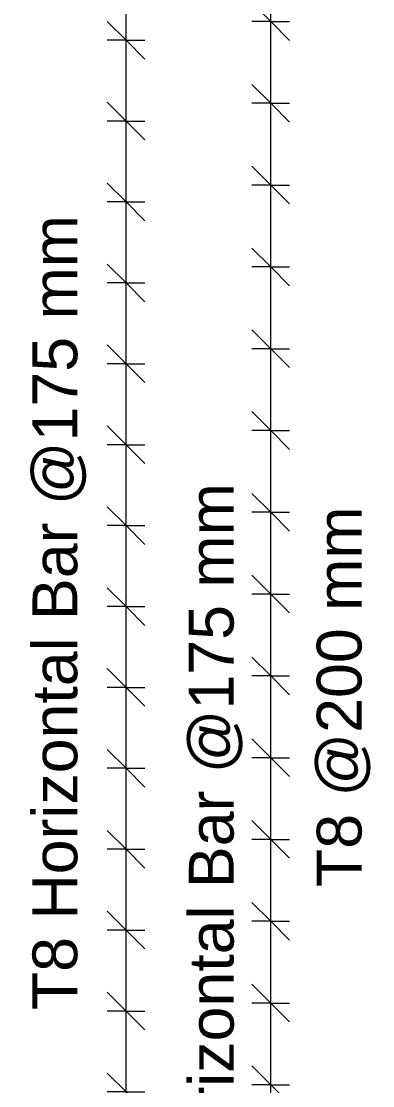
# Model space of a CAD drawing. Header units: millimetres. Extents: x 12473 to 23610, y -3081 to 6044.
# Drawn here: x 17806 to 18553, y 26 to 2286 of the extents above; entities that cross this region are included whole.
import ezdxf

# ---------------------------------------------------------------- set-up
doc = ezdxf.new("R2010")
doc.units = ezdxf.units.MM
for name, color, linetype, lineweight in [('A-ANNO-DIMS', 211, 'Continuous', 9), ('A-ANNO-DIMS-40', 211, 'Continuous', 9), ('S-RBAR-IDEN', 171, 'Continuous', 9)]:
    doc.layers.add(name, color=color, linetype=linetype, lineweight=lineweight)
doc.styles.add('Arial_1', font='arial.ttf', dxfattribs={"height": 95.25})
doc.styles.add('Nirmala UI Semilight', font='NirmalaS.ttf', dxfattribs={"width": 0.8, "height": 100})
doc.dimstyles.new('Arrow_Filled_-_2_5_NI_UI', dxfattribs={"dimscale": 304.8, "dimtxt": 104.736395, "dimasz": 0.262467, "dimexe": 0.131234, "dimexo": 0.0625, "dimgap": 0.131234, "dimtad": 1, "dimdec": 0, "dimzin": 0, "dimdsep": 46, "dimtxsty": 'Nirmala UI Semilight', "dimblk1": 'OBLIQUE', "dimblk2": 'OBLIQUE', "dimsah": 1, "dimcen": 0.09, "dimazin": 0, "dimtfac": 1, "dimtdec": 4, "dimtix": 1, "dimtmove": 0, "dimatfit": 3, "dimfxl": 0.131234, "dimfxlon": 1, "dimtvp": 1, "dimtolj": 1, "dimtzin": 0, "dimarcsym": 2})
doc.dimstyles.new('Arrow_Filled_-_2_5_NI_UI_1', dxfattribs={"dimscale": 304.8, "dimtxt": 104.736395, "dimasz": 0.262467, "dimexe": 0.131234, "dimexo": 0.0625, "dimgap": 0.131234, "dimtad": 1, "dimdec": 0, "dimzin": 0, "dimdsep": 46, "dimtxsty": 'Arial_1', "dimblk1": 'OBLIQUE', "dimblk2": 'OBLIQUE', "dimsah": 1, "dimcen": 0.09, "dimazin": 0, "dimtfac": 1, "dimtdec": 4, "dimtix": 1, "dimtmove": 0, "dimatfit": 3, "dimfxl": 0.131234, "dimfxlon": 1, "dimtvp": 1, "dimtolj": 1, "dimtzin": 0, "dimarcsym": 2})

# ---------------------------------------------------------------- blocks, each defined once
blk = doc.blocks.new('DIMBLOCK145-Elevation Front 1')
at = {"layer": 'A-ANNO-DIMS-40'}
for p, q in [((18029, 13.1), (17989, 53.1)), ((18029, 13.1), (17989, 13.1)), ((18029, -158.7), (18029, 13.1)), ((18029, 13.1), (18069, -26.9)), ((18029, 13.1), (18069, 13.1)), ((18029, -158.7), (17989, -118.7)), ((18029, -158.7), (17989, -158.7)), ((18029, -158.7), (18069, -198.7)), ((18029, -158.7), (18069, -158.7))]:
    blk.add_line(p, q, dxfattribs=at)
blk = doc.blocks.new('_Oblique')
at = {"color": 0, "linetype": 'ByBlock', "lineweight": -2}
blk.add_line((-0.5, -0.5), (0.5, 0.5), dxfattribs=at)
blk = doc.blocks.new('DIMBLOCK146-Elevation Front 1')
at = {"layer": 'A-ANNO-DIMS-40'}
for p, q in [((18029, 184.8), (17989, 224.8)), ((18029, 184.8), (17989, 184.8)), ((18029, 13.1), (18029, 184.8)), ((18029, 184.8), (18069, 144.8)), ((18029, 184.8), (18069, 184.8)), ((18029, 13.1), (17989, 53.1)), ((18029, 13.1), (17989, 13.1)), ((18029, 13.1), (18069, -26.9)), ((18029, 13.1), (18069, 13.1))]:
    blk.add_line(p, q, dxfattribs=at)
blk = doc.blocks.new('DIMBLOCK147-Elevation Front 1')
at = {"layer": 'A-ANNO-DIMS-40'}
for p, q in [((18029, 356.6), (17989, 396.6)), ((18029, 356.6), (17989, 356.6)), ((18029, 184.8), (18029, 356.6)), ((18029, 356.6), (18069, 316.6)), ((18029, 356.6), (18069, 356.6)), ((18029, 184.8), (17989, 224.8)), ((18029, 184.8), (17989, 184.8)), ((18029, 184.8), (18069, 144.8)), ((18029, 184.8), (18069, 184.8))]:
    blk.add_line(p, q, dxfattribs=at)
blk = doc.blocks.new('DIMBLOCK148-Elevation Front 1')
at = {"layer": 'A-ANNO-DIMS-40'}
for p, q in [((18029, 528.3), (17989, 568.3)), ((18029, 528.3), (17989, 528.3)), ((18029, 356.6), (18029, 528.3)), ((18029, 528.3), (18069, 488.3)), ((18029, 528.3), (18069, 528.3)), ((18029, 356.6), (17989, 396.6)), ((18029, 356.6), (17989, 356.6)), ((18029, 356.6), (18069, 316.6)), ((18029, 356.6), (18069, 356.6))]:
    blk.add_line(p, q, dxfattribs=at)
blk = doc.blocks.new('DIMBLOCK149-Elevation Front 1')
at = {"layer": 'A-ANNO-DIMS-40'}
for p, q in [((18029, 700.1), (17989, 740.1)), ((18029, 700.1), (17989, 700.1)), ((18029, 528.3), (18029, 700.1)), ((18029, 700.1), (18069, 660.1)), ((18029, 700.1), (18069, 700.1)), ((18029, 528.3), (17989, 568.3)), ((18029, 528.3), (17989, 528.3)), ((18029, 528.3), (18069, 488.3)), ((18029, 528.3), (18069, 528.3))]:
    blk.add_line(p, q, dxfattribs=at)
blk = doc.blocks.new('DIMBLOCK150-Elevation Front 1')
at = {"layer": 'A-ANNO-DIMS-40'}
for p, q in [((18029, 871.9), (17989, 911.9)), ((18029, 871.9), (17989, 871.9)), ((18029, 700.1), (18029, 871.9)), ((18029, 871.9), (18069, 831.9)), ((18029, 871.9), (18069, 871.9)), ((18029, 700.1), (17989, 740.1)), ((18029, 700.1), (17989, 700.1)), ((18029, 700.1), (18069, 660.1)), ((18029, 700.1), (18069, 700.1))]:
    blk.add_line(p, q, dxfattribs=at)
blk = doc.blocks.new('DIMBLOCK151-Elevation Front 1')
at = {"layer": 'A-ANNO-DIMS-40'}
for p, q in [((18029, 1043.6), (17989, 1083.6)), ((18029, 1043.6), (17989, 1043.6)), ((18029, 871.9), (18029, 1043.6)), ((18029, 1043.6), (18069, 1003.6)), ((18029, 1043.6), (18069, 1043.6)), ((18029, 871.9), (17989, 911.9)), ((18029, 871.9), (17989, 871.9)), ((18029, 871.9), (18069, 831.9)), ((18029, 871.9), (18069, 871.9))]:
    blk.add_line(p, q, dxfattribs=at)
blk = doc.blocks.new('DIMBLOCK152-Elevation Front 1')
at = {"layer": 'A-ANNO-DIMS-40'}
for p, q in [((18029, 1215.4), (17989, 1255.4)), ((18029, 1215.4), (17989, 1215.4)), ((18029, 1043.6), (18029, 1215.4)), ((18029, 1215.4), (18069, 1175.4)), ((18029, 1215.4), (18069, 1215.4)), ((18029, 1043.6), (17989, 1083.6)), ((18029, 1043.6), (17989, 1043.6)), ((18029, 1043.6), (18069, 1003.6)), ((18029, 1043.6), (18069, 1043.6))]:
    blk.add_line(p, q, dxfattribs=at)
blk = doc.blocks.new('DIMBLOCK153-Elevation Front 1')
at = {"layer": 'A-ANNO-DIMS-40'}
for p, q in [((18029, 1387.1), (17989, 1427.1)), ((18029, 1387.1), (17989, 1387.1)), ((18029, 1215.4), (18029, 1387.1)), ((18029, 1387.1), (18069, 1347.1)), ((18029, 1387.1), (18069, 1387.1)), ((18029, 1215.4), (17989, 1255.4)), ((18029, 1215.4), (17989, 1215.4)), ((18029, 1215.4), (18069, 1175.4)), ((18029, 1215.4), (18069, 1215.4))]:
    blk.add_line(p, q, dxfattribs=at)
blk = doc.blocks.new('DIMBLOCK154-Elevation Front 1')
at = {"layer": 'A-ANNO-DIMS-40'}
for p, q in [((18029, 1558.9), (17989, 1598.9)), ((18029, 1558.9), (17989, 1558.9)), ((18029, 1387.1), (18029, 1558.9)), ((18029, 1558.9), (18069, 1518.9)), ((18029, 1558.9), (18069, 1558.9)), ((18029, 1387.1), (17989, 1427.1)), ((18029, 1387.1), (17989, 1387.1)), ((18029, 1387.1), (18069, 1347.1)), ((18029, 1387.1), (18069, 1387.1))]:
    blk.add_line(p, q, dxfattribs=at)
blk = doc.blocks.new('DIMBLOCK155-Elevation Front 1')
at = {"layer": 'A-ANNO-DIMS-40'}
for p, q in [((18029, 1730.7), (17989, 1770.7)), ((18029, 1730.7), (17989, 1730.7)), ((18029, 1558.9), (18029, 1730.7)), ((18029, 1730.7), (18069, 1690.7)), ((18029, 1730.7), (18069, 1730.7)), ((18029, 1558.9), (17989, 1598.9)), ((18029, 1558.9), (17989, 1558.9)), ((18029, 1558.9), (18069, 1518.9)), ((18029, 1558.9), (18069, 1558.9))]:
    blk.add_line(p, q, dxfattribs=at)
blk = doc.blocks.new('DIMBLOCK156-Elevation Front 1')
at = {"layer": 'A-ANNO-DIMS-40'}
for p, q in [((18029, 1902.4), (17989, 1942.4)), ((18029, 1902.4), (17989, 1902.4)), ((18029, 1730.7), (18029, 1902.4)), ((18029, 1902.4), (18069, 1862.4)), ((18029, 1902.4), (18069, 1902.4)), ((18029, 1730.7), (17989, 1770.7)), ((18029, 1730.7), (17989, 1730.7)), ((18029, 1730.7), (18069, 1690.7)), ((18029, 1730.7), (18069, 1730.7))]:
    blk.add_line(p, q, dxfattribs=at)
blk = doc.blocks.new('DIMBLOCK157-Elevation Front 1')
at = {"layer": 'A-ANNO-DIMS-40'}
for p, q in [((18029, 2074.2), (17989, 2114.2)), ((18029, 2074.2), (17989, 2074.2)), ((18029, 1902.4), (18029, 2074.2)), ((18029, 2074.2), (18069, 2034.2)), ((18029, 2074.2), (18069, 2074.2)), ((18029, 1902.4), (17989, 1942.4)), ((18029, 1902.4), (17989, 1902.4)), ((18029, 1902.4), (18069, 1862.4)), ((18029, 1902.4), (18069, 1902.4))]:
    blk.add_line(p, q, dxfattribs=at)
blk = doc.blocks.new('DIMBLOCK158-Elevation Front 1')
at = {"layer": 'A-ANNO-DIMS-40'}
for p, q in [((18029, 2245.9), (17989, 2285.9)), ((18029, 2245.9), (17989, 2245.9)), ((18029, 2074.2), (18029, 2245.9)), ((18029, 2245.9), (18069, 2205.9)), ((18029, 2245.9), (18069, 2245.9)), ((18029, 2074.2), (17989, 2114.2)), ((18029, 2074.2), (17989, 2074.2)), ((18029, 2074.2), (18069, 2034.2)), ((18029, 2074.2), (18069, 2074.2))]:
    blk.add_line(p, q, dxfattribs=at)
blk = doc.blocks.new('DIMBLOCK159-Elevation Front 1')
at = {"layer": 'A-ANNO-DIMS-40'}
for p, q in [((18029, 2417.7), (17989, 2457.7)), ((18029, 2417.7), (17989, 2417.7)), ((18029, 2245.9), (18029, 2417.7)), ((18029, 2417.7), (18069, 2377.7)), ((18029, 2417.7), (18069, 2417.7)), ((18029, 2245.9), (17989, 2285.9)), ((18029, 2245.9), (17989, 2245.9)), ((18029, 2245.9), (18069, 2205.9)), ((18029, 2245.9), (18069, 2245.9))]:
    blk.add_line(p, q, dxfattribs=at)
blk = doc.blocks.new('DIMBLOCK167-Elevation Front 1')
at = {"layer": 'A-ANNO-DIMS-40'}
for p, q in [((18029, 3620), (17989, 3660)), ((18029, 3620), (17989, 3620)), ((18029, -1361), (18029, 3620)), ((18029, 3448.2), (18029, 3620)), ((18029, 3620), (18069, 3580)), ((18029, 3620), (18069, 3620)), ((18029, 3448.2), (17989, 3488.2)), ((18029, 3448.2), (17989, 3448.2)), ((18029, 3276.5), (18029, 3448.2)), ((18029, 3448.2), (18069, 3408.2)), ((18029, 3448.2), (18069, 3448.2)), ((18029, 3276.5), (17989, 3316.5)), ((18029, 3276.5), (17989, 3276.5)), ((18029, 3104.7), (18029, 3276.5)), ((18029, 3276.5), (18069, 3236.5)), ((18029, 3276.5), (18069, 3276.5)), ((18029, 3104.7), (17989, 3144.7)), ((18029, 3104.7), (17989, 3104.7)), ((18029, 2933), (18029, 3104.7)), ((18029, 3104.7), (18069, 3064.7)), ((18029, 3104.7), (18069, 3104.7)), ((18029, 2933), (17989, 2973)), ((18029, 2933), (17989, 2933)), ((18029, 2761.2), (18029, 2933)), ((18029, 2933), (18069, 2893)), ((18029, 2933), (18069, 2933)), ((18029, 2761.2), (17989, 2801.2)), ((18029, 2761.2), (17989, 2761.2)), ((18029, 2589.4), (18029, 2761.2)), ((18029, 2761.2), (18069, 2721.2)), ((18029, 2761.2), (18069, 2761.2)), ((18029, 2589.4), (17989, 2629.4)), ((18029, 2589.4), (17989, 2589.4)), ((18029, 2417.7), (18029, 2589.4)), ((18029, 2589.4), (18069, 2549.4)), ((18029, 2589.4), (18069, 2589.4)), ((18029, 2417.7), (17989, 2457.7)), ((18029, 2417.7), (17989, 2417.7)), ((18029, 2245.9), (18029, 2417.7)), ((18029, 2417.7), (18069, 2377.7)), ((18029, 2417.7), (18069, 2417.7)), ((18029, 2245.9), (17989, 2285.9)), ((18029, 2245.9), (17989, 2245.9)), ((18029, 2074.2), (18029, 2245.9)), ((18029, 2245.9), (18069, 2205.9)), ((18029, 2245.9), (18069, 2245.9)), ((18029, 2074.2), (17989, 2114.2)), ((18029, 2074.2), (17989, 2074.2)), ((18029, 1902.4), (18029, 2074.2)), ((18029, 2074.2), (18069, 2034.2)), ((18029, 2074.2), (18069, 2074.2)), ((18029, 1902.4), (17989, 1942.4)), ((18029, 1902.4), (17989, 1902.4)), ((18029, 1730.7), (18029, 1902.4)), ((18029, 1902.4), (18069, 1862.4)), ((18029, 1902.4), (18069, 1902.4)), ((18029, 1730.7), (17989, 1770.7)), ((18029, 1730.7), (17989, 1730.7)), ((18029, 1558.9), (18029, 1730.7)), ((18029, 1730.7), (18069, 1690.7)), ((18029, 1730.7), (18069, 1730.7)), ((18029, 1558.9), (17989, 1598.9)), ((18029, 1558.9), (17989, 1558.9)), ((18029, 1387.1), (18029, 1558.9)), ((18029, 1558.9), (18069, 1518.9)), ((18029, 1558.9), (18069, 1558.9)), ((18029, 1387.1), (17989, 1427.1)), ((18029, 1387.1), (17989, 1387.1)), ((18029, 1215.4), (18029, 1387.1)), ((18029, 1387.1), (18069, 1347.1)), ((18029, 1387.1), (18069, 1387.1)), ((18029, 1215.4), (17989, 1255.4)), ((18029, 1215.4), (17989, 1215.4)), ((18029, 1043.6), (18029, 1215.4)), ((18029, 1215.4), (18069, 1175.4)), ((18029, 1215.4), (18069, 1215.4)), ((18029, 1043.6), (17989, 1083.6)), ((18029, 1043.6), (17989, 1043.6)), ((18029, 871.9), (18029, 1043.6)), ((18029, 1043.6), (18069, 1003.6)), ((18029, 1043.6), (18069, 1043.6)), ((18029, 871.9), (17989, 911.9)), ((18029, 871.9), (17989, 871.9)), ((18029, 700.1), (18029, 871.9)), ((18029, 871.9), (18069, 831.9)), ((18029, 871.9), (18069, 871.9)), ((18029, 700.1), (17989, 740.1)), ((18029, 700.1), (17989, 700.1)), ((18029, 528.3), (18029, 700.1)), ((18029, 700.1), (18069, 660.1)), ((18029, 700.1), (18069, 700.1)), ((18029, 528.3), (17989, 568.3)), ((18029, 528.3), (17989, 528.3)), ((18029, 356.6), (18029, 528.3)), ((18029, 528.3), (18069, 488.3)), ((18029, 528.3), (18069, 528.3)), ((18029, 356.6), (17989, 396.6)), ((18029, 356.6), (17989, 356.6)), ((18029, 184.8), (18029, 356.6)), ((18029, 356.6), (18069, 316.6)), ((18029, 356.6), (18069, 356.6)), ((18029, 184.8), (17989, 224.8)), ((18029, 184.8), (17989, 184.8)), ((18029, 13.1), (18029, 184.8)), ((18029, 184.8), (18069, 144.8)), ((18029, 184.8), (18069, 184.8)), ((18029, 13.1), (17989, 53.1)), ((18029, 13.1), (17989, 13.1)), ((18029, -158.7), (18029, 13.1)), ((18029, 13.1), (18069, -26.9)), ((18029, 13.1), (18069, 13.1)), ((18029, -158.7), (17989, -118.7)), ((18029, -158.7), (17989, -158.7)), ((18029, -330.4), (18029, -158.7)), ((18029, -158.7), (18069, -198.7)), ((18029, -158.7), (18069, -158.7)), ((18029, -330.4), (17989, -290.4)), ((18029, -330.4), (17989, -330.4)), ((18029, -502.2), (18029, -330.4)), ((18029, -330.4), (18069, -370.4)), ((18029, -330.4), (18069, -330.4)), ((18029, -502.2), (17989, -462.2)), ((18029, -502.2), (17989, -502.2)), ((18029, -674), (18029, -502.2)), ((18029, -502.2), (18069, -542.2)), ((18029, -502.2), (18069, -502.2)), ((18029, -674), (17989, -634)), ((18029, -674), (17989, -674)), ((18029, -845.7), (18029, -674)), ((18029, -674), (18069, -714)), ((18029, -674), (18069, -674)), ((18029, -845.7), (17989, -805.7)), ((18029, -845.7), (17989, -845.7)), ((18029, -1017.5), (18029, -845.7)), ((18029, -845.7), (18069, -885.7)), ((18029, -845.7), (18069, -845.7)), ((18029, -1017.5), (17989, -977.5)), ((18029, -1017.5), (17989, -1017.5)), ((18029, -1189.2), (18029, -1017.5)), ((18029, -1017.5), (18069, -1057.5)), ((18029, -1017.5), (18069, -1017.5)), ((18029, -1189.2), (17989, -1149.2)), ((18029, -1189.2), (17989, -1189.2)), ((18029, -1361), (18029, -1189.2)), ((18029, -1189.2), (18069, -1229.2)), ((18029, -1189.2), (18069, -1189.2)), ((18029, -1361), (17989, -1321)), ((18029, -1361), (17989, -1361)), ((18029, -1361), (18069, -1401)), ((18029, -1361), (18069, -1361))]:
    blk.add_line(p, q, dxfattribs=at)
blk = doc.blocks.new('_None')
blk = doc.blocks.new('DIMBLOCK175-Elevation Front 1')
at = {"layer": 'A-ANNO-DIMS-40'}
for p, q in [((18336.3, 28.2), (18296.3, 68.2)), ((18336.3, 28.2), (18296.3, 28.2)), ((18336.3, -145.5), (18336.3, 28.2)), ((18336.3, 28.2), (18376.3, -11.8)), ((18336.3, 28.2), (18376.3, 28.2)), ((18336.3, -145.5), (18296.3, -105.5)), ((18336.3, -145.5), (18296.3, -145.5)), ((18336.3, -145.5), (18376.3, -185.5)), ((18336.3, -145.5), (18376.3, -145.5))]:
    blk.add_line(p, q, dxfattribs=at)
blk = doc.blocks.new('DIMBLOCK176-Elevation Front 1')
at = {"layer": 'A-ANNO-DIMS-40'}
for p, q in [((18336.3, 201.8), (18296.3, 241.8)), ((18336.3, 201.8), (18296.3, 201.8)), ((18336.3, 28.2), (18336.3, 201.8)), ((18336.3, 201.8), (18376.3, 161.8)), ((18336.3, 201.8), (18376.3, 201.8)), ((18336.3, 28.2), (18296.3, 68.2)), ((18336.3, 28.2), (18296.3, 28.2)), ((18336.3, 28.2), (18376.3, -11.8)), ((18336.3, 28.2), (18376.3, 28.2))]:
    blk.add_line(p, q, dxfattribs=at)
blk = doc.blocks.new('DIMBLOCK177-Elevation Front 1')
at = {"layer": 'A-ANNO-DIMS-40'}
for p, q in [((18336.3, 375.4), (18296.3, 415.4)), ((18336.3, 375.4), (18296.3, 375.4)), ((18336.3, 201.8), (18336.3, 375.4)), ((18336.3, 375.4), (18376.3, 335.4)), ((18336.3, 375.4), (18376.3, 375.4)), ((18336.3, 201.8), (18296.3, 241.8)), ((18336.3, 201.8), (18296.3, 201.8)), ((18336.3, 201.8), (18376.3, 161.8)), ((18336.3, 201.8), (18376.3, 201.8))]:
    blk.add_line(p, q, dxfattribs=at)
blk = doc.blocks.new('DIMBLOCK178-Elevation Front 1')
at = {"layer": 'A-ANNO-DIMS-40'}
for p, q in [((18336.3, 549.1), (18296.3, 589.1)), ((18336.3, 549.1), (18296.3, 549.1)), ((18336.3, 375.4), (18336.3, 549.1)), ((18336.3, 549.1), (18376.3, 509.1)), ((18336.3, 549.1), (18376.3, 549.1)), ((18336.3, 375.4), (18296.3, 415.4)), ((18336.3, 375.4), (18296.3, 375.4)), ((18336.3, 375.4), (18376.3, 335.4)), ((18336.3, 375.4), (18376.3, 375.4))]:
    blk.add_line(p, q, dxfattribs=at)
blk = doc.blocks.new('DIMBLOCK179-Elevation Front 1')
at = {"layer": 'A-ANNO-DIMS-40'}
for p, q in [((18336.3, 722.7), (18296.3, 762.7)), ((18336.3, 722.7), (18296.3, 722.7)), ((18336.3, 549.1), (18336.3, 722.7)), ((18336.3, 722.7), (18376.3, 682.7)), ((18336.3, 722.7), (18376.3, 722.7)), ((18336.3, 549.1), (18296.3, 589.1)), ((18336.3, 549.1), (18296.3, 549.1)), ((18336.3, 549.1), (18376.3, 509.1)), ((18336.3, 549.1), (18376.3, 549.1))]:
    blk.add_line(p, q, dxfattribs=at)
blk = doc.blocks.new('DIMBLOCK180-Elevation Front 1')
at = {"layer": 'A-ANNO-DIMS-40'}
for p, q in [((18336.3, 896.4), (18296.3, 936.4)), ((18336.3, 896.4), (18296.3, 896.4)), ((18336.3, 722.7), (18336.3, 896.4)), ((18336.3, 896.4), (18376.3, 856.4)), ((18336.3, 896.4), (18376.3, 896.4)), ((18336.3, 722.7), (18296.3, 762.7)), ((18336.3, 722.7), (18296.3, 722.7)), ((18336.3, 722.7), (18376.3, 682.7)), ((18336.3, 722.7), (18376.3, 722.7))]:
    blk.add_line(p, q, dxfattribs=at)
blk = doc.blocks.new('DIMBLOCK181-Elevation Front 1')
at = {"layer": 'A-ANNO-DIMS-40'}
for p, q in [((18336.3, 1070), (18296.3, 1110)), ((18336.3, 1070), (18296.3, 1070)), ((18336.3, 896.4), (18336.3, 1070)), ((18336.3, 1070), (18376.3, 1030)), ((18336.3, 1070), (18376.3, 1070)), ((18336.3, 896.4), (18296.3, 936.4)), ((18336.3, 896.4), (18296.3, 896.4)), ((18336.3, 896.4), (18376.3, 856.4)), ((18336.3, 896.4), (18376.3, 896.4))]:
    blk.add_line(p, q, dxfattribs=at)
blk = doc.blocks.new('DIMBLOCK182-Elevation Front 1')
at = {"layer": 'A-ANNO-DIMS-40'}
for p, q in [((18336.3, 1243.7), (18296.3, 1283.7)), ((18336.3, 1243.7), (18296.3, 1243.7)), ((18336.3, 1070), (18336.3, 1243.7)), ((18336.3, 1243.7), (18376.3, 1203.7)), ((18336.3, 1243.7), (18376.3, 1243.7)), ((18336.3, 1070), (18296.3, 1110)), ((18336.3, 1070), (18296.3, 1070)), ((18336.3, 1070), (18376.3, 1030)), ((18336.3, 1070), (18376.3, 1070))]:
    blk.add_line(p, q, dxfattribs=at)
blk = doc.blocks.new('DIMBLOCK183-Elevation Front 1')
at = {"layer": 'A-ANNO-DIMS-40'}
for p, q in [((18336.3, 1417.3), (18296.3, 1457.3)), ((18336.3, 1417.3), (18296.3, 1417.3)), ((18336.3, 1243.7), (18336.3, 1417.3)), ((18336.3, 1417.3), (18376.3, 1377.3)), ((18336.3, 1417.3), (18376.3, 1417.3)), ((18336.3, 1243.7), (18296.3, 1283.7)), ((18336.3, 1243.7), (18296.3, 1243.7)), ((18336.3, 1243.7), (18376.3, 1203.7)), ((18336.3, 1243.7), (18376.3, 1243.7))]:
    blk.add_line(p, q, dxfattribs=at)
blk = doc.blocks.new('DIMBLOCK184-Elevation Front 1')
at = {"layer": 'A-ANNO-DIMS-40'}
for p, q in [((18336.3, 1591), (18296.3, 1631)), ((18336.3, 1591), (18296.3, 1591)), ((18336.3, 1417.3), (18336.3, 1591)), ((18336.3, 1591), (18376.3, 1551)), ((18336.3, 1591), (18376.3, 1591)), ((18336.3, 1417.3), (18296.3, 1457.3)), ((18336.3, 1417.3), (18296.3, 1417.3)), ((18336.3, 1417.3), (18376.3, 1377.3)), ((18336.3, 1417.3), (18376.3, 1417.3))]:
    blk.add_line(p, q, dxfattribs=at)
blk = doc.blocks.new('DIMBLOCK185-Elevation Front 1')
at = {"layer": 'A-ANNO-DIMS-40'}
for p, q in [((18336.3, 1764.6), (18296.3, 1804.6)), ((18336.3, 1764.6), (18296.3, 1764.6)), ((18336.3, 1591), (18336.3, 1764.6)), ((18336.3, 1764.6), (18376.3, 1724.6)), ((18336.3, 1764.6), (18376.3, 1764.6)), ((18336.3, 1591), (18296.3, 1631)), ((18336.3, 1591), (18296.3, 1591)), ((18336.3, 1591), (18376.3, 1551)), ((18336.3, 1591), (18376.3, 1591))]:
    blk.add_line(p, q, dxfattribs=at)
blk = doc.blocks.new('DIMBLOCK186-Elevation Front 1')
at = {"layer": 'A-ANNO-DIMS-40'}
for p, q in [((18336.3, 1938.2), (18296.3, 1978.2)), ((18336.3, 1938.2), (18296.3, 1938.2)), ((18336.3, 1764.6), (18336.3, 1938.2)), ((18336.3, 1938.2), (18376.3, 1898.2)), ((18336.3, 1938.2), (18376.3, 1938.2)), ((18336.3, 1764.6), (18296.3, 1804.6)), ((18336.3, 1764.6), (18296.3, 1764.6)), ((18336.3, 1764.6), (18376.3, 1724.6)), ((18336.3, 1764.6), (18376.3, 1764.6))]:
    blk.add_line(p, q, dxfattribs=at)
blk = doc.blocks.new('DIMBLOCK187-Elevation Front 1')
at = {"layer": 'A-ANNO-DIMS-40'}
for p, q in [((18336.3, 2111.9), (18296.3, 2151.9)), ((18336.3, 2111.9), (18296.3, 2111.9)), ((18336.3, 1938.2), (18336.3, 2111.9)), ((18336.3, 2111.9), (18376.3, 2071.9)), ((18336.3, 2111.9), (18376.3, 2111.9)), ((18336.3, 1938.2), (18296.3, 1978.2)), ((18336.3, 1938.2), (18296.3, 1938.2)), ((18336.3, 1938.2), (18376.3, 1898.2)), ((18336.3, 1938.2), (18376.3, 1938.2))]:
    blk.add_line(p, q, dxfattribs=at)
blk = doc.blocks.new('DIMBLOCK188-Elevation Front 1')
at = {"layer": 'A-ANNO-DIMS-40'}
for p, q in [((18336.3, 2285.5), (18296.3, 2325.5)), ((18336.3, 2285.5), (18296.3, 2285.5)), ((18336.3, 2111.9), (18336.3, 2285.5)), ((18336.3, 2285.5), (18376.3, 2245.5)), ((18336.3, 2285.5), (18376.3, 2285.5)), ((18336.3, 2111.9), (18296.3, 2151.9)), ((18336.3, 2111.9), (18296.3, 2111.9)), ((18336.3, 2111.9), (18376.3, 2071.9)), ((18336.3, 2111.9), (18376.3, 2111.9))]:
    blk.add_line(p, q, dxfattribs=at)
blk = doc.blocks.new('DIMBLOCK189-Elevation Front 1')
at = {"layer": 'A-ANNO-DIMS-40'}
for p, q in [((18336.3, 2459.2), (18296.3, 2499.2)), ((18336.3, 2459.2), (18296.3, 2459.2)), ((18336.3, 2285.5), (18336.3, 2459.2)), ((18336.3, 2459.2), (18376.3, 2419.2)), ((18336.3, 2459.2), (18376.3, 2459.2)), ((18336.3, 2285.5), (18296.3, 2325.5)), ((18336.3, 2285.5), (18296.3, 2285.5)), ((18336.3, 2285.5), (18376.3, 2245.5)), ((18336.3, 2285.5), (18376.3, 2285.5))]:
    blk.add_line(p, q, dxfattribs=at)
blk = doc.blocks.new('DIMBLOCK193-Elevation Front 1')
at = {"layer": 'A-ANNO-DIMS-40'}
for p, q in [((18336.3, 2980.1), (18296.3, 3020.1)), ((18336.3, 2980.1), (18296.3, 2980.1)), ((18336.3, -1361), (18336.3, 2980.1)), ((18336.3, 2806.5), (18336.3, 2980.1)), ((18336.3, 2980.1), (18376.3, 2940.1)), ((18336.3, 2980.1), (18376.3, 2980.1)), ((18336.3, 2806.5), (18296.3, 2846.5)), ((18336.3, 2806.5), (18296.3, 2806.5)), ((18336.3, 2632.8), (18336.3, 2806.5)), ((18336.3, 2806.5), (18376.3, 2766.5)), ((18336.3, 2806.5), (18376.3, 2806.5)), ((18336.3, 2632.8), (18296.3, 2672.8)), ((18336.3, 2632.8), (18296.3, 2632.8)), ((18336.3, 2459.2), (18336.3, 2632.8)), ((18336.3, 2632.8), (18376.3, 2592.8)), ((18336.3, 2632.8), (18376.3, 2632.8)), ((18336.3, 2459.2), (18296.3, 2499.2)), ((18336.3, 2459.2), (18296.3, 2459.2)), ((18336.3, 2285.5), (18336.3, 2459.2)), ((18336.3, 2459.2), (18376.3, 2419.2)), ((18336.3, 2459.2), (18376.3, 2459.2)), ((18336.3, 2285.5), (18296.3, 2325.5)), ((18336.3, 2285.5), (18296.3, 2285.5)), ((18336.3, 2111.9), (18336.3, 2285.5)), ((18336.3, 2285.5), (18376.3, 2245.5)), ((18336.3, 2285.5), (18376.3, 2285.5)), ((18336.3, 2111.9), (18296.3, 2151.9)), ((18336.3, 2111.9), (18296.3, 2111.9)), ((18336.3, 1938.2), (18336.3, 2111.9)), ((18336.3, 2111.9), (18376.3, 2071.9)), ((18336.3, 2111.9), (18376.3, 2111.9)), ((18336.3, 1938.2), (18296.3, 1978.2)), ((18336.3, 1938.2), (18296.3, 1938.2)), ((18336.3, 1764.6), (18336.3, 1938.2)), ((18336.3, 1938.2), (18376.3, 1898.2)), ((18336.3, 1938.2), (18376.3, 1938.2)), ((18336.3, 1764.6), (18296.3, 1804.6)), ((18336.3, 1764.6), (18296.3, 1764.6)), ((18336.3, 1591), (18336.3, 1764.6)), ((18336.3, 1764.6), (18376.3, 1724.6)), ((18336.3, 1764.6), (18376.3, 1764.6)), ((18336.3, 1591), (18296.3, 1631)), ((18336.3, 1591), (18296.3, 1591)), ((18336.3, 1417.3), (18336.3, 1591)), ((18336.3, 1591), (18376.3, 1551)), ((18336.3, 1591), (18376.3, 1591)), ((18336.3, 1417.3), (18296.3, 1457.3)), ((18336.3, 1417.3), (18296.3, 1417.3)), ((18336.3, 1243.7), (18336.3, 1417.3)), ((18336.3, 1417.3), (18376.3, 1377.3)), ((18336.3, 1417.3), (18376.3, 1417.3)), ((18336.3, 1243.7), (18296.3, 1283.7)), ((18336.3, 1243.7), (18296.3, 1243.7)), ((18336.3, 1070), (18336.3, 1243.7)), ((18336.3, 1243.7), (18376.3, 1203.7)), ((18336.3, 1243.7), (18376.3, 1243.7)), ((18336.3, 1070), (18296.3, 1110)), ((18336.3, 1070), (18296.3, 1070)), ((18336.3, 896.4), (18336.3, 1070)), ((18336.3, 1070), (18376.3, 1030)), ((18336.3, 1070), (18376.3, 1070)), ((18336.3, 896.4), (18296.3, 936.4)), ((18336.3, 896.4), (18296.3, 896.4)), ((18336.3, 722.7), (18336.3, 896.4)), ((18336.3, 896.4), (18376.3, 856.4)), ((18336.3, 896.4), (18376.3, 896.4)), ((18336.3, 722.7), (18296.3, 762.7)), ((18336.3, 722.7), (18296.3, 722.7)), ((18336.3, 549.1), (18336.3, 722.7)), ((18336.3, 722.7), (18376.3, 682.7)), ((18336.3, 722.7), (18376.3, 722.7)), ((18336.3, 549.1), (18296.3, 589.1)), ((18336.3, 549.1), (18296.3, 549.1)), ((18336.3, 375.4), (18336.3, 549.1)), ((18336.3, 549.1), (18376.3, 509.1)), ((18336.3, 549.1), (18376.3, 549.1)), ((18336.3, 375.4), (18296.3, 415.4)), ((18336.3, 375.4), (18296.3, 375.4)), ((18336.3, 201.8), (18336.3, 375.4)), ((18336.3, 375.4), (18376.3, 335.4)), ((18336.3, 375.4), (18376.3, 375.4)), ((18336.3, 201.8), (18296.3, 241.8)), ((18336.3, 201.8), (18296.3, 201.8)), ((18336.3, 28.2), (18336.3, 201.8)), ((18336.3, 201.8), (18376.3, 161.8)), ((18336.3, 201.8), (18376.3, 201.8)), ((18336.3, 28.2), (18296.3, 68.2)), ((18336.3, 28.2), (18296.3, 28.2)), ((18336.3, -145.5), (18336.3, 28.2)), ((18336.3, 28.2), (18376.3, -11.8)), ((18336.3, 28.2), (18376.3, 28.2)), ((18336.3, -145.5), (18296.3, -105.5)), ((18336.3, -145.5), (18296.3, -145.5)), ((18336.3, -319.1), (18336.3, -145.5)), ((18336.3, -145.5), (18376.3, -185.5)), ((18336.3, -145.5), (18376.3, -145.5)), ((18336.3, -319.1), (18296.3, -279.1)), ((18336.3, -319.1), (18296.3, -319.1)), ((18336.3, -492.8), (18336.3, -319.1)), ((18336.3, -319.1), (18376.3, -359.1)), ((18336.3, -319.1), (18376.3, -319.1)), ((18336.3, -492.8), (18296.3, -452.8)), ((18336.3, -492.8), (18296.3, -492.8)), ((18336.3, -666.4), (18336.3, -492.8)), ((18336.3, -492.8), (18376.3, -532.8)), ((18336.3, -492.8), (18376.3, -492.8)), ((18336.3, -666.4), (18296.3, -626.4)), ((18336.3, -666.4), (18296.3, -666.4)), ((18336.3, -840.1), (18336.3, -666.4)), ((18336.3, -666.4), (18376.3, -706.4)), ((18336.3, -666.4), (18376.3, -666.4)), ((18336.3, -840.1), (18296.3, -800.1)), ((18336.3, -840.1), (18296.3, -840.1)), ((18336.3, -1013.7), (18336.3, -840.1)), ((18336.3, -840.1), (18376.3, -880.1)), ((18336.3, -840.1), (18376.3, -840.1)), ((18336.3, -1013.7), (18296.3, -973.7)), ((18336.3, -1013.7), (18296.3, -1013.7)), ((18336.3, -1187.4), (18336.3, -1013.7)), ((18336.3, -1013.7), (18376.3, -1053.7)), ((18336.3, -1013.7), (18376.3, -1013.7)), ((18336.3, -1187.4), (18296.3, -1147.4)), ((18336.3, -1187.4), (18296.3, -1187.4)), ((18336.3, -1361), (18336.3, -1187.4)), ((18336.3, -1187.4), (18376.3, -1227.4)), ((18336.3, -1187.4), (18376.3, -1187.4)), ((18336.3, -1361), (18296.3, -1321)), ((18336.3, -1361), (18296.3, -1361)), ((18336.3, -1361), (18376.3, -1401)), ((18336.3, -1361), (18376.3, -1361))]:
    blk.add_line(p, q, dxfattribs=at)

msp = doc.modelspace()

# ---------------------------------------------------------------- texts
at = {"layer": 'S-RBAR-IDEN', "insert": (18434.2, 448.1), "char_height": 95.25, "width": 990.886, "attachment_point": 1, "rotation": 90, "style": 'Arial_1', "bg_fill": 3, "box_fill_scale": 1.25, "bg_fill_color": 256, "bg_fill_true_color": 13158600, "bg_fill_transparency": 0}
msp.add_mtext('T8 @200 mm', dxfattribs=at)

# ---------------------------------------------------------------- dimensions: what is measured, and where the dimension line sits
at = {"layer": 'A-ANNO-DIMS'}
for base, p1, p2, text, dimstyle, override, picture, middle in [((18029, 3620), (17989, -1361), (17989, 3620), '4981', 'Arrow_Filled_-_2_5_NI_UI', {"dimpost": '<>', "dimblk1": 'None', "dimblk2": 'None', "dimsah": 1, "dimfxl": 4981}, 'DIMBLOCK167-Elevation Front 1', (17937, 1129.5)), ((18336.3, 2980.1), (18296.3, -1361), (18296.3, 2980.1), '4341', 'Arrow_Filled_-_2_5_NI_UI_1', {"dimpost": '<>', "dimblk1": 'None', "dimblk2": 'None', "dimsah": 1, "dimfxl": 4341.108049}, 'DIMBLOCK193-Elevation Front 1', (18247.7, 809.6)), ((18336.3, 2459.2), (18296.3, 2285.5), (18296.3, 2459.2), ' ', 'Arrow_Filled_-_2_5_NI_UI_1', {"dimpost": '<>', "dimfxl": 173.644322}, 'DIMBLOCK189-Elevation Front 1', (18336.3, 2372.4)), ((18029, 2417.7), (17989, 2245.9), (17989, 2417.7), ' ', 'Arrow_Filled_-_2_5_NI_UI', {"dimpost": '<>', "dimfxl": 171.758621}, 'DIMBLOCK159-Elevation Front 1', (18029, 2331.8)), ((18336.3, 2285.5), (18296.3, 2111.9), (18296.3, 2285.5), ' ', 'Arrow_Filled_-_2_5_NI_UI_1', {"dimpost": '<>', "dimfxl": 173.644322}, 'DIMBLOCK188-Elevation Front 1', (18336.3, 2198.7)), ((18029, 2245.9), (17989, 2074.2), (17989, 2245.9), ' ', 'Arrow_Filled_-_2_5_NI_UI', {"dimpost": '<>', "dimfxl": 171.758621}, 'DIMBLOCK158-Elevation Front 1', (18029, 2160.1)), ((18336.3, 2111.9), (18296.3, 1938.2), (18296.3, 2111.9), ' ', 'Arrow_Filled_-_2_5_NI_UI_1', {"dimpost": '<>', "dimfxl": 173.644322}, 'DIMBLOCK187-Elevation Front 1', (18336.3, 2025.1)), ((18029, 2074.2), (17989, 1902.4), (17989, 2074.2), ' ', 'Arrow_Filled_-_2_5_NI_UI', {"dimpost": '<>', "dimfxl": 171.758621}, 'DIMBLOCK157-Elevation Front 1', (18029, 1988.3)), ((18336.3, 1938.2), (18296.3, 1764.6), (18296.3, 1938.2), ' ', 'Arrow_Filled_-_2_5_NI_UI_1', {"dimpost": '<>', "dimfxl": 173.644322}, 'DIMBLOCK186-Elevation Front 1', (18336.3, 1851.4)), ((18029, 1902.4), (17989, 1730.7), (17989, 1902.4), ' ', 'Arrow_Filled_-_2_5_NI_UI', {"dimpost": '<>', "dimfxl": 171.758621}, 'DIMBLOCK156-Elevation Front 1', (18029, 1816.5)), ((18336.3, 1764.6), (18296.3, 1591), (18296.3, 1764.6), ' ', 'Arrow_Filled_-_2_5_NI_UI_1', {"dimpost": '<>', "dimfxl": 173.644322}, 'DIMBLOCK185-Elevation Front 1', (18336.3, 1677.8)), ((18029, 1730.7), (17989, 1558.9), (17989, 1730.7), ' ', 'Arrow_Filled_-_2_5_NI_UI', {"dimpost": '<>', "dimfxl": 171.758621}, 'DIMBLOCK155-Elevation Front 1', (18029, 1644.8)), ((18336.3, 1591), (18296.3, 1417.3), (18296.3, 1591), ' ', 'Arrow_Filled_-_2_5_NI_UI_1', {"dimpost": '<>', "dimfxl": 173.644322}, 'DIMBLOCK184-Elevation Front 1', (18336.3, 1504.1)), ((18029, 1558.9), (17989, 1387.1), (17989, 1558.9), ' ', 'Arrow_Filled_-_2_5_NI_UI', {"dimpost": '<>', "dimfxl": 171.758621}, 'DIMBLOCK154-Elevation Front 1', (18029, 1473)), ((18336.3, 1417.3), (18296.3, 1243.7), (18296.3, 1417.3), ' ', 'Arrow_Filled_-_2_5_NI_UI_1', {"dimpost": '<>', "dimfxl": 173.644322}, 'DIMBLOCK183-Elevation Front 1', (18336.3, 1330.5)), ((18029, 1387.1), (17989, 1215.4), (17989, 1387.1), ' ', 'Arrow_Filled_-_2_5_NI_UI', {"dimpost": '<>', "dimfxl": 171.758621}, 'DIMBLOCK153-Elevation Front 1', (18029, 1301.3)), ((18336.3, 1243.7), (18296.3, 1070), (18296.3, 1243.7), ' ', 'Arrow_Filled_-_2_5_NI_UI_1', {"dimpost": '<>', "dimfxl": 173.644322}, 'DIMBLOCK182-Elevation Front 1', (18336.3, 1156.8)), ((18029, 1215.4), (17989, 1043.6), (17989, 1215.4), ' ', 'Arrow_Filled_-_2_5_NI_UI', {"dimpost": '<>', "dimfxl": 171.758621}, 'DIMBLOCK152-Elevation Front 1', (18029, 1129.5)), ((18336.3, 1070), (18296.3, 896.4), (18296.3, 1070), ' ', 'Arrow_Filled_-_2_5_NI_UI_1', {"dimpost": '<>', "dimfxl": 173.644322}, 'DIMBLOCK181-Elevation Front 1', (18336.3, 983.2)), ((18029, 1043.6), (17989, 871.9), (17989, 1043.6), ' ', 'Arrow_Filled_-_2_5_NI_UI', {"dimpost": '<>', "dimfxl": 171.758621}, 'DIMBLOCK151-Elevation Front 1', (18029, 957.7)), ((18336.3, 896.4), (18296.3, 722.7), (18296.3, 896.4), ' ', 'Arrow_Filled_-_2_5_NI_UI_1', {"dimpost": '<>', "dimfxl": 173.644322}, 'DIMBLOCK180-Elevation Front 1', (18336.3, 809.6)), ((18029, 871.9), (17989, 700.1), (17989, 871.9), ' ', 'Arrow_Filled_-_2_5_NI_UI', {"dimpost": '<>', "dimfxl": 171.758621}, 'DIMBLOCK150-Elevation Front 1', (18029, 786)), ((18336.3, 722.7), (18296.3, 549.1), (18296.3, 722.7), ' ', 'Arrow_Filled_-_2_5_NI_UI_1', {"dimpost": '<>', "dimfxl": 173.644322}, 'DIMBLOCK179-Elevation Front 1', (18336.3, 635.9)), ((18029, 700.1), (17989, 528.3), (17989, 700.1), ' ', 'Arrow_Filled_-_2_5_NI_UI', {"dimpost": '<>', "dimfxl": 171.758621}, 'DIMBLOCK149-Elevation Front 1', (18029, 614.2)), ((18336.3, 549.1), (18296.3, 375.4), (18296.3, 549.1), ' ', 'Arrow_Filled_-_2_5_NI_UI_1', {"dimpost": '<>', "dimfxl": 173.644322}, 'DIMBLOCK178-Elevation Front 1', (18336.3, 462.3)), ((18029, 528.3), (17989, 356.6), (17989, 528.3), ' ', 'Arrow_Filled_-_2_5_NI_UI', {"dimpost": '<>', "dimfxl": 171.758621}, 'DIMBLOCK148-Elevation Front 1', (18029, 442.5)), ((18336.3, 375.4), (18296.3, 201.8), (18296.3, 375.4), ' ', 'Arrow_Filled_-_2_5_NI_UI_1', {"dimpost": '<>', "dimfxl": 173.644322}, 'DIMBLOCK177-Elevation Front 1', (18336.3, 288.6)), ((18029, 356.6), (17989, 184.8), (17989, 356.6), ' ', 'Arrow_Filled_-_2_5_NI_UI', {"dimpost": '<>', "dimfxl": 171.758621}, 'DIMBLOCK147-Elevation Front 1', (18029, 270.7)), ((18336.3, 201.8), (18296.3, 28.2), (18296.3, 201.8), ' ', 'Arrow_Filled_-_2_5_NI_UI_1', {"dimpost": '<>', "dimfxl": 173.644322}, 'DIMBLOCK176-Elevation Front 1', (18336.3, 115)), ((18029, 184.8), (17989, 13.1), (17989, 184.8), ' ', 'Arrow_Filled_-_2_5_NI_UI', {"dimpost": '<>', "dimfxl": 171.758621}, 'DIMBLOCK146-Elevation Front 1', (18029, 98.9)), ((18336.3, 28.2), (18296.3, -145.5), (18296.3, 28.2), ' ', 'Arrow_Filled_-_2_5_NI_UI_1', {"dimpost": '<>', "dimfxl": 173.644322}, 'DIMBLOCK175-Elevation Front 1', (18336.3, -58.7)), ((18029, 13.1), (17989, -158.7), (17989, 13.1), ' ', 'Arrow_Filled_-_2_5_NI_UI', {"dimpost": '<>', "dimfxl": 171.758621}, 'DIMBLOCK145-Elevation Front 1', (18029, -72.8))]:
    dim = msp.add_linear_dim(base=base, p1=p1, p2=p2, angle=90, text=text, dimstyle=dimstyle, override=override, dxfattribs=at)
    dim.commit()
    dim.dimension.update_dxf_attribs({"geometry": picture, "text_midpoint": middle})

# ---------------------------------------------------------------- next in the draw order: texts
at = {"layer": 'S-RBAR-IDEN', "char_height": 95.25, "width": 2061.94, "attachment_point": 1, "rotation": 90, "style": 'Arial_1', "bg_fill": 3, "box_fill_scale": 1.25, "bg_fill_color": 256, "bg_fill_true_color": 13158600, "bg_fill_transparency": 0}
for insert in [(17829.9, 186.8), (18162.3, -382.4)]:
    msp.add_mtext('T8 Horizontal Bar @175 mm', dxfattribs=dict(at, insert=insert))

doc.saveas('drawing.dxf')
